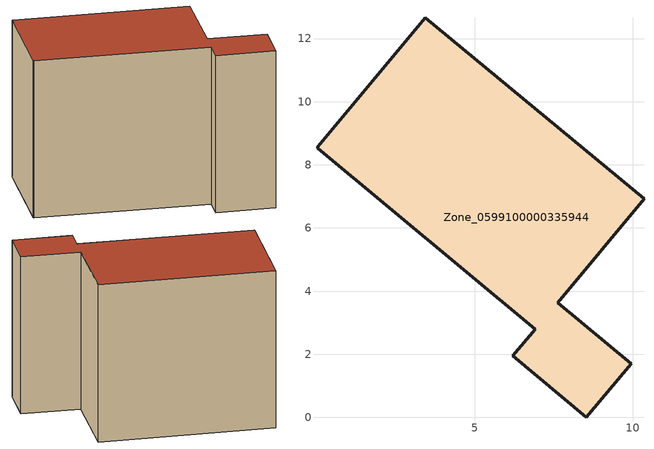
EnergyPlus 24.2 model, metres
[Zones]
Zone_0599100000335944
 floor ground (C_G): 7.63,3.63 9.95,1.69 8.54,0 6.2,1.95 6.91,2.79 0.03,8.53 0.02,8.57 3.43,12.66 10.36,6.92 z0
 wall outside (C_F): 6.2,1.95 8.54,0 9.95,1.69 7.63,3.63 10.36,6.92 3.43,12.66 0.02,8.57 0.03,8.53 6.91,2.79 6.2,1.95 z0:8.45
 roof outside (C_R): 3.43,12.66 0.02,8.57 0.03,8.53 6.91,2.79 6.2,1.95 8.54,0 9.95,1.69 7.63,3.63 10.36,6.92 z8.45
[BUILDING]
Pand.0599100000335944: North Axis=0; Terrain=City; Loads Convergence Tolerance Value=0.04; Temperature Convergence Tolerance Value=0.4; Solar Distribution=FullExterior; Maximum Number of Warmup Days=25; Minimum Number of Warmup Days=1
[Site:Location]
Rotterdam.The.Hague.AP_ZH_NLD Design_Conditions: Latitude=51.96; Longitude=4.45; Time Zone=1; Elevation=-4.5
[SITE:GROUNDTEMPERATURE:BUILDINGSURFACE]
18, 18, 18, 18, 18, 18, 18, 18, 18, 18, 18, 18
[MATERIAL] Thermal Absorptance=0.9; Solar Absorptance=0.7; Visible Absorptance=0.7
Name | Roughness | Thickness | Conductivity | Density | Specific Heat
G.TC.1975-1991 | MediumSmooth | 0.15 | 0.288461 | 540 | 1210
F.TC.1975-1991 | Rough | 0.3 | 0.230769 | 1920 | 840
R.TC.1975-1991 | MediumRough | 0.2 | 0.153846 | 1500 | 1000
[CONSTRUCTION]
C_G: G.TC.1975-1991
C_F: F.TC.1975-1991
C_R: R.TC.1975-1991
[ZONE]
Zone_0599100000335944: Type=1; Multiplier=1; Ceiling Height=Autocalculate; Volume=Autocalculate; Floor Area=autocalculate; Part of Total Floor Area=Yes
[ZONEINFILTRATION:DESIGNFLOWRATE]
Infil_Zone_0599100000335944: Zone or ZoneList or Space or SpaceList=Zone_0599100000335944; Schedule=AlwaysOn; Design Flow Rate Calculation Method=Flow/Area; Flow Rate per Floor Area=0.003; Constant Term Coefficient=1; Temperature Term Coefficient=0; Velocity Term Coefficient=0; Velocity Squared Term Coefficient=0
[HVACTEMPLATE:ZONE:IDEALLOADSAIRSYSTEM]
Zone_0599100000335944: Maximum Heating Supply Air Temperature=50; Minimum Cooling Supply Air Temperature=13; Maximum Heating Supply Air Humidity Ratio=0.0156; Minimum Cooling Supply Air Humidity Ratio=0.0077; Heating Limit=NoLimit; Cooling Limit=NoLimit; Dehumidification Control Type=ConstantSensibleHeatRatio; Cooling Sensible Heat Ratio=0.7; Dehumidification Setpoint=60; Humidification Control Type=None; Humidification Setpoint=30; Outdoor Air Method=None; Outdoor Air Flow Rate per Person=0.00944; Outdoor Air Flow Rate per Zone Floor Area=0; Outdoor Air Flow Rate per Zone=0; Demand Controlled Ventilation Type=None; Outdoor Air Economizer Type=NoEconomizer; Heat Recovery Type=None; Sensible Heat Recovery Effectiveness=0.7; Latent Heat Recovery Effectiveness=0.65
[ZONECONTROL:THERMOSTAT]
ThermostatControl_Zone_0599100000335944: Zone or ZoneList=Zone_0599100000335944; Control Type Schedule=DualSetpointControlType; Control 1=Thermostat_Zone_0599100000335944; Temperature Difference Between Cutout And Setpoint=0
[THERMOSTATSETPOINT:DUALSETPOINT]
Thermostat_Zone_0599100000335944: Heating Setpoint Temperature Schedule=HeatingSetpoint_Zone_0599100000335944; Cooling Setpoint Temperature Schedule=CoolingSetpoint_Zone_0599100000335944
[SCHEDULE:COMPACT]
HeatingSetpoint_Zone_0599100000335944: Through: 12/31, For: AllDays, Until: 24:00, 21
CoolingSetpoint_Zone_0599100000335944: Through: 12/31, For: AllDays, Until: 24:00, 24
DualSetpointControlType: Through: 12/31, For: AllDays, Until: 24:00, 4
AlwaysOn: Through: 12/31, For: AllDays, Until: 24:00, 1
